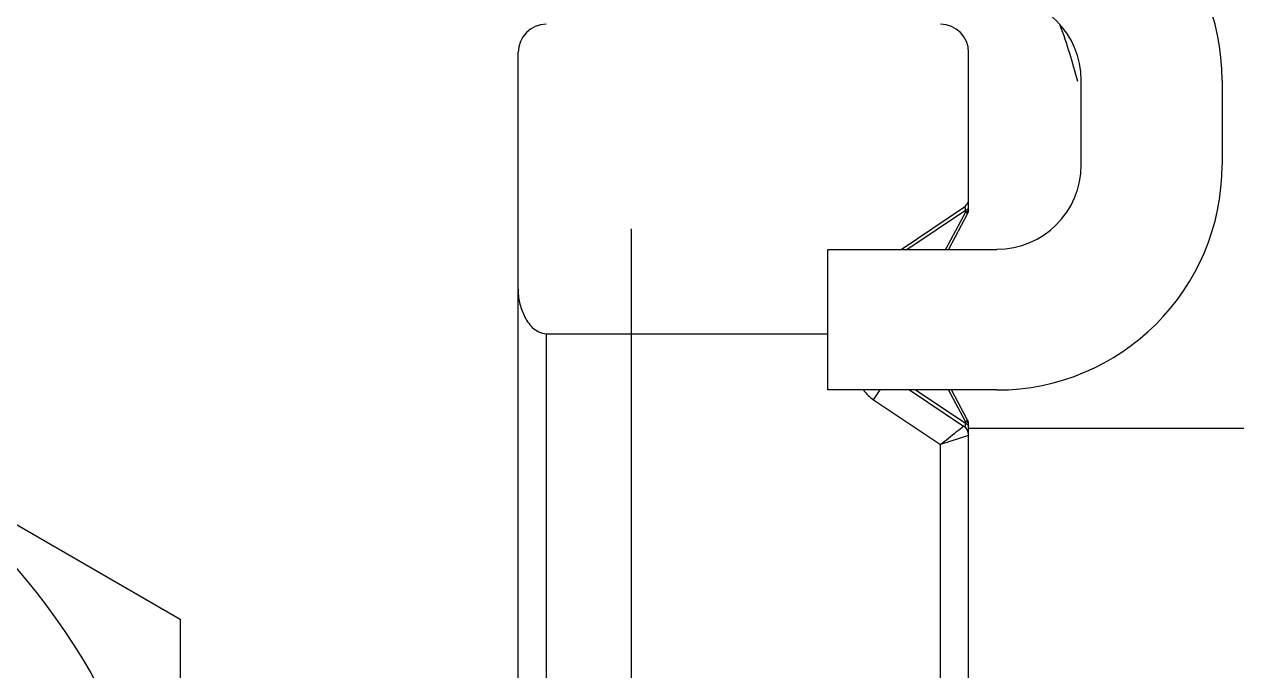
# Model space of a CAD drawing. Header units: millimetres. Extents: x -633009578 to 5705885, y -633235091 to 2571734.
# Drawn here: x 2463224.2 to 2463435.9, y 1994933 to 1995045.9 of the extents above; entities that cross this region are included whole.
import ezdxf

# ---------------------------------------------------------------- set-up
doc = ezdxf.new("R2010")
doc.units = ezdxf.units.MM
doc.header["$LTSCALE"] = 1000
doc.header["$MEASUREMENT"] = 0
doc.layers.get('0').update_dxf_attribs({"color": 9})
doc.layers.add('E-WIRE-系统', color=3, linetype='Continuous')

# ---------------------------------------------------------------- blocks, each defined once
blk = doc.blocks.new('G$CF4FACE3C')
at = {"layer": 'E-WIRE-系统'}
for p, q in [((-1640.33, -1421.3), (-1640.33, -1295.69)), ((-1569.22, -1318.92), (-1569.22, -1295.69)), ((-1551.44, -1313.46), (-1551.44, -1300.13)), ((-1529.21, -1300.13), (-1529.21, -1313.46)), ((-1579.88, -1326.8), (-1570.01, -1320.21)), ((-1569.22, -1320.49), (-1569.22, -1319.22)), ((-1578.98, -1326.8), (-1569.72, -1320.63)), ((-1569.72, -1320.94), (-1572.86, -1326.8)), ((-1569.37, -1321.12), (-1572.41, -1326.8)), ((-1569.72, -1320.94), (-1569.72, -1320.63)), ((-1569.37, -1321.12), (-1569.72, -1320.94)), ((-1569.5, -1320.84), (-1569.68, -1320.92)), ((-1800.33, -1323.63), (-1693.66, -1385.21)), ((-1622.44, -1495.72), (-1622.44, -1323.57)), ((-1591.44, -1326.8), (-1564.77, -1326.8)), ((-1591.44, -1349.02), (-1591.44, -1326.8)), ((-1635.88, -1340.13), (-1591.44, -1340.13)), ((-1635.88, -1340.13), (-1635.88, -1424.39)), ((-1564.77, -1349.02), (-1591.44, -1349.02)), ((-1584.22, -1350.58), (-1583.18, -1349.02)), ((-1578.55, -1349.02), (-1570.01, -1354.72)), ((-1569.72, -1354.3), (-1577.64, -1349.02)), ((-1569.72, -1353.99), (-1572.38, -1349.02)), ((-1569.37, -1353.81), (-1571.94, -1349.02)), ((-1584.22, -1350.58), (-1573.66, -1357.62)), ((-1569.72, -1353.99), (-1569.37, -1353.81)), ((-1569.72, -1354.3), (-1569.72, -1353.99)), ((-1569.5, -1354.09), (-1569.68, -1354.01)), ((-1569.22, -1356.17), (-1569.22, -1354.44)), ((-1569.22, -1356.19), (-1573.66, -1357.62)), ((-1569.22, -1355.03), (-1072.06, -1355.03)), ((-1569.22, -1538.83), (-1569.22, -1356.19)), ((-1573.66, -1535.98), (-1573.66, -1357.62)), ((-1693.66, -1385.21), (-1693.66, -1508.38))]:
    blk.add_line(p, q, dxfattribs=at)
blk.add_circle((-1800.33, -1446.8), 106.67, dxfattribs=at)
for centre, radius, start, end in [((-1564.77, -1300.13), 35.56, 0, 90), ((-1564.77, -1300.13), 13.33, 0, 90), ((-1635.88, -1295.69), 4.44, 90, 180), ((-1573.66, -1295.69), 4.44, 0, 90), ((-1638.1, -1322.35), 88.89, 14.375, 20.3315), ((-1564.77, -1313.46), 35.56, 270, 0), ((-1564.77, -1313.46), 13.33, 270, 0), ((-1570.99, -1318.74), 1.78, 303.6901, 324.5777), ((-1570.55, -1320.49), 1.33, 331.8161, 0), ((-1570.26, -1319.34), 1.68, 288.7666, 290.2059), ((-1569.97, -1319.97), 0.994, 298.7157, 301.8919), ((-1580.77, -1345.4), 6.22, 215.8766, 236.3099), ((-1570.99, -1356.19), 1.78, 0, 56.3099), ((-1570.26, -1355.59), 1.68, 69.7906, 71.2256), ((-1569.97, -1354.96), 0.994, 58.1, 61.2862), ((-1570.55, -1354.44), 1.33, 0, 28.1839)]:
    blk.add_arc(centre, radius, start, end, dxfattribs=at)
for points, knots in [([(-1569.72, -1320.63), (-1569.69, -1320.48), (-1569.63, -1320.1), (-1569.94, -1320.17), (-1570.01, -1320.21)], [0, 0, 0, 0, 0.652586, 1, 1, 1, 1]), ([(-1569.72, -1320.63), (-1569.67, -1320.61), (-1569.51, -1320.55), (-1569.35, -1320.45), (-1569.27, -1320.35)], [0, 0, 0, 0, 0.298151, 1, 1, 1, 1]), ([(-1569.27, -1320.35), (-1569.26, -1320.32), (-1569.23, -1320.27), (-1569.22, -1320.21), (-1569.22, -1320.18)], [0, 0, 0, 0, 0.519447, 1, 1, 1, 1]), ([(-1640.33, -1333.08), (-1640.33, -1333.79), (-1640.17, -1335.23), (-1639.45, -1337.32), (-1638.22, -1339.28), (-1636.69, -1340.13), (-1635.88, -1340.13)], [0, 0, 0, 0, 0.235531, 0.478205, 0.731471, 1, 1, 1, 1]), ([(-1573.66, -1357.62), (-1572.81, -1356.95), (-1571.56, -1356.02), (-1570.4, -1354.97), (-1570.01, -1354.72)], [0, 0, 0, 0, 0.698346, 1, 1, 1, 1]), ([(-1570.01, -1354.72), (-1569.94, -1354.76), (-1569.63, -1354.83), (-1569.69, -1354.45), (-1569.72, -1354.3)], [0, 0, 0, 0, 0.346904, 1, 1, 1, 1]), ([(-1569.72, -1354.3), (-1569.67, -1354.32), (-1569.51, -1354.38), (-1569.35, -1354.48), (-1569.27, -1354.58)], [0, 0, 0, 0, 0.29815, 1, 1, 1, 1]), ([(-1569.27, -1354.58), (-1569.26, -1354.61), (-1569.23, -1354.66), (-1569.22, -1354.72), (-1569.22, -1354.75)], [0, 0, 0, 0, 0.519543, 1, 1, 1, 1])]:
    blk.add_open_spline(points, degree=3, knots=knots, dxfattribs=at)
for points in [[(-1569.54, -1319.77), (-1569.37, -1319.52), (-1569.22, -1319.22), (-1569.22, -1318.92)], [(-1569.22, -1320.49), (-1569.22, -1320.63), (-1569.34, -1320.74), (-1569.45, -1320.81)], [(-1569.22, -1354.44), (-1569.22, -1354.31), (-1569.34, -1354.19), (-1569.45, -1354.12)]]:
    blk.add_open_spline(points, degree=3, dxfattribs=at)

msp = doc.modelspace()

# ---------------------------------------------------------------- block references
at = {"xscale": 1.10592, "yscale": 1.10592, "zscale": 1.10592}
msp.add_blockref('G$CF4FACE3C', (2465124.5, 1996473.94, -46.08), dxfattribs=at)

doc.saveas('drawing.dxf')
